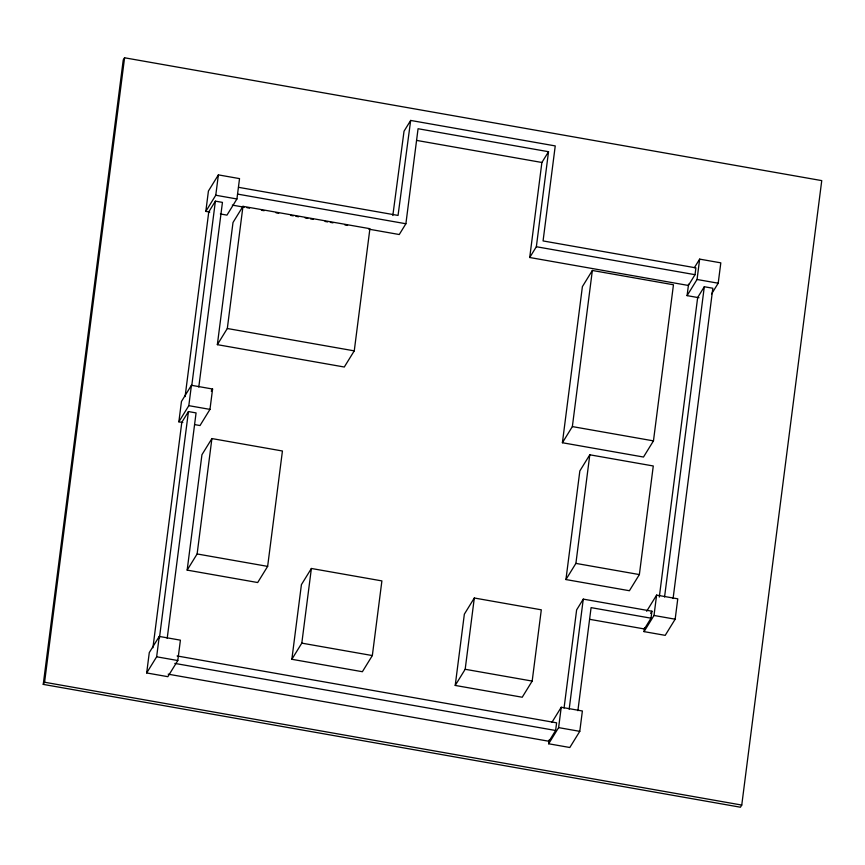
<?xml version="1.0" encoding="UTF-8"?>
<svg xmlns="http://www.w3.org/2000/svg" width="865" height="865" viewBox="0 0 865 865"><rect width="100%" height="100%" fill="white"/><g stroke="black" fill="none" stroke-linecap="round" stroke-linejoin="round"><path stroke-width="1.3" d="M43.25 684.388L123.241 59.934L124.571 57.782L821.75 180.612L741.759 805.066L740.429 807.218L43.25 684.388L44.58 682.236L124.571 57.782M146.682 672.948L149.288 652.588L159.257 636.435L180.407 640.165L177.801 660.525L167.842 676.679L146.682 672.948L156.641 656.795L159.257 636.435M182.818 422.509L178.86 421.817L181.466 401.447L191.424 385.293L212.585 389.023L209.968 409.383L200.01 425.537L194.722 424.607M209.773 212.098L205.816 211.395L208.422 191.035L218.38 174.881L239.54 178.612L236.924 198.972L226.965 215.126L220.359 213.958M152.921 647.777L181.801 422.336L188.44 411.567L196.074 412.908L167.194 638.348M185.099 396.613L208.757 211.914L215.396 201.145L222.446 202.388L198.788 387.088M178.86 421.817L188.819 405.663L191.424 385.293M205.816 211.395L215.774 195.241L218.38 174.881M159.387 638.338L188.44 411.567M191.738 385.844L215.396 201.145M187.164 570.111L201.945 454.72L211.903 438.566L282.433 451L267.642 566.38L257.683 582.534L187.164 570.111L197.123 553.957L211.903 438.566M217.353 344.659L233.009 222.489L242.968 206.335L369.906 228.695L354.261 350.866L344.292 367.019L217.353 344.659L227.311 328.505L242.968 206.335M291.851 659.292L301.42 584.632L311.378 568.478L381.897 580.902L372.339 655.562L362.381 671.716L291.851 659.292L301.809 643.138L311.378 568.478M368.782 229.149L399.252 234.523L405.89 223.754L418.065 128.723L548.529 151.71L536.354 246.73L529.715 257.5L688.389 285.461L695.028 274.692L695.903 267.869L543.069 240.935L555.244 145.915L410.67 120.44L404.031 131.21L392.829 215.493M455.217 685.437L464.354 614.161L474.312 598.007L541.306 609.814L532.18 681.079L522.222 697.233L455.217 685.437L465.175 669.283L474.312 598.007M529.715 257.5L541.89 162.479L548.529 151.71M562.401 442.739L582.394 286.629L592.352 270.475L673.457 284.769L653.464 440.88L643.495 457.034L562.401 442.739L572.36 426.586L592.352 270.475M565.937 579.55L579.842 470.949L589.8 454.795L653.28 465.976L639.365 574.576L629.406 590.73L565.937 579.55L575.895 563.396L589.8 454.795M551.935 722.329L561.234 707.256L582.383 710.987L579.777 731.347L569.819 747.501L548.659 743.77L549.156 739.953M168.167 674.17L548.983 741.273L555.622 730.493L556.606 722.826L177.109 655.962M548.659 743.77L558.617 727.616L561.234 707.256M564.056 708.035L576.631 609.89L583.27 599.121L651.918 611.209L651.031 618.194L644.393 628.963L589.66 619.318M569.17 709.203L583.27 599.121M577.885 710.684L591.087 607.63L651.031 618.194M646.652 611.263L656.611 595.109L677.771 598.829L675.165 619.199L665.207 635.353L644.047 631.623L644.533 627.806M698.985 297.733L687.091 295.635L688.551 284.185M644.047 631.623L654.005 615.469L656.611 595.109M687.091 295.635L697.049 279.482L699.655 259.122L720.815 262.852L718.199 283.212L711.56 293.981M659.292 597.077L697.666 297.506L704.305 286.737L712.836 288.24L673.089 598.504M664.558 597.001L704.305 286.737M410.67 120.44L398.051 215.428L238.513 187.316M211.255 391.175L212.585 389.023M694.346 267.739L699.655 259.122M650.588 613.361L651.918 611.209M416.692 140.422L541.89 162.479M237.626 194.106L405.89 223.754M536.354 246.73L695.028 274.692M697.049 279.482L718.199 283.212M215.774 195.241L236.924 198.972M232.317 205.113L244.244 207.211M246.893 207.676L249.542 208.141M261.457 210.249L264.117 210.714M276.032 212.812L278.681 213.277M290.608 215.374L293.257 215.85M295.906 216.315L298.555 216.78M305.183 217.948L307.832 218.413M310.481 218.877L313.13 219.342M325.056 221.451L327.705 221.916M330.354 222.381L333.003 222.846M344.93 224.954L347.579 225.419M227.311 328.505L354.261 350.866M572.36 426.586L653.464 440.88M188.819 405.663L209.968 409.383M575.895 563.396L639.365 574.576M654.005 615.469L675.165 619.199M197.123 553.957L267.642 566.38M465.175 669.283L532.18 681.079M301.809 643.138L372.339 655.562M156.641 656.795L177.801 660.525M558.617 727.616L579.777 731.347M174.806 663.401L555.622 730.493M44.58 682.236L741.759 805.066"/></g></svg>
